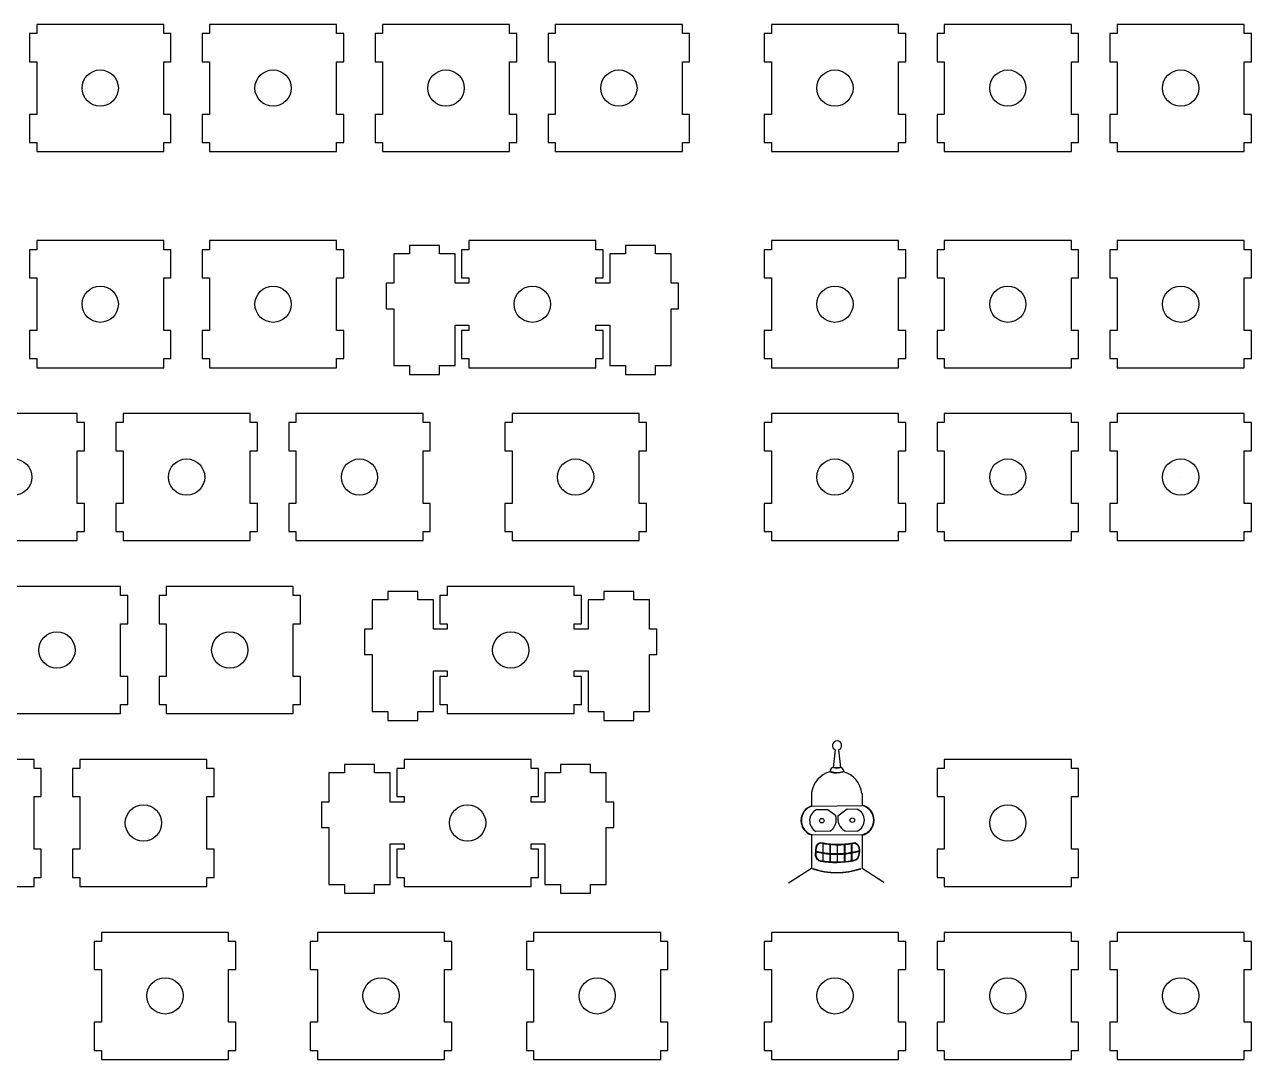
# Model space of a CAD drawing. Header units: millimetres. Extents: x 8 to 352, y 8 to 122.
# Drawn here: x 216.8 to 352, y 8.4 to 122.4 of the extents above; entities that cross this region are included whole.
import ezdxf

# ---------------------------------------------------------------- set-up
doc = ezdxf.new("R2010")
doc.units = ezdxf.units.MM

msp = doc.modelspace()

# ---------------------------------------------------------------- linework, layer by layer
at = {"color": 0}
for p, q in [((218.11, 122.43), (218.11, 121.43)), ((232.11, 122.43), (218.11, 122.43)), ((232.11, 121.43), (232.11, 122.43)), ((237.16, 122.43), (237.16, 121.43)), ((251.16, 122.43), (237.16, 122.43)), ((251.16, 121.43), (251.16, 122.43)), ((256.21, 122.43), (256.21, 121.43)), ((270.21, 122.43), (256.21, 122.43)), ((270.21, 121.43), (270.21, 122.43)), ((275.26, 122.43), (275.26, 121.43)), ((289.26, 122.43), (275.26, 122.43)), ((289.26, 121.43), (289.26, 122.43)), ((299.07, 122.43), (299.07, 121.43)), ((313.07, 122.43), (299.07, 122.43)), ((313.07, 121.43), (313.07, 122.43)), ((318.12, 122.43), (318.12, 121.43)), ((332.12, 122.43), (318.12, 122.43)), ((332.12, 121.43), (332.12, 122.43)), ((337.17, 122.43), (337.17, 121.43)), ((351.17, 122.43), (337.17, 122.43)), ((351.17, 121.43), (351.17, 122.43)), ((218.11, 121.43), (217.31, 121.43)), ((217.31, 121.43), (217.31, 118.33)), ((232.91, 121.43), (232.11, 121.43)), ((232.91, 118.33), (232.91, 121.43)), ((237.16, 121.43), (236.36, 121.43)), ((236.36, 121.43), (236.36, 118.33)), ((251.96, 121.43), (251.16, 121.43)), ((251.96, 118.33), (251.96, 121.43)), ((256.21, 121.43), (255.41, 121.43)), ((255.41, 121.43), (255.41, 118.33)), ((271.01, 121.43), (270.21, 121.43)), ((271.01, 118.33), (271.01, 121.43)), ((275.26, 121.43), (274.46, 121.43)), ((274.46, 121.43), (274.46, 118.33)), ((290.06, 121.43), (289.26, 121.43)), ((290.06, 118.33), (290.06, 121.43)), ((299.07, 121.43), (298.27, 121.43)), ((298.27, 121.43), (298.27, 118.33)), ((313.87, 121.43), (313.07, 121.43)), ((313.87, 118.33), (313.87, 121.43)), ((318.12, 121.43), (317.32, 121.43)), ((317.32, 121.43), (317.32, 118.33)), ((332.92, 121.43), (332.12, 121.43)), ((332.92, 118.33), (332.92, 121.43)), ((337.17, 121.43), (336.37, 121.43)), ((336.37, 121.43), (336.37, 118.33)), ((351.97, 121.43), (351.17, 121.43)), ((351.97, 118.33), (351.97, 121.43)), ((217.31, 118.33), (218.11, 118.33)), ((218.11, 118.33), (218.11, 112.53)), ((232.11, 112.53), (232.11, 118.33)), ((232.11, 118.33), (232.91, 118.33)), ((236.36, 118.33), (237.16, 118.33)), ((237.16, 118.33), (237.16, 112.53)), ((251.16, 112.53), (251.16, 118.33)), ((251.16, 118.33), (251.96, 118.33)), ((255.41, 118.33), (256.21, 118.33)), ((256.21, 118.33), (256.21, 112.53)), ((270.21, 112.53), (270.21, 118.33)), ((270.21, 118.33), (271.01, 118.33)), ((274.46, 118.33), (275.26, 118.33)), ((275.26, 118.33), (275.26, 112.53)), ((289.26, 112.53), (289.26, 118.33)), ((289.26, 118.33), (290.06, 118.33)), ((298.27, 118.33), (299.07, 118.33)), ((299.07, 118.33), (299.07, 112.53)), ((313.07, 112.53), (313.07, 118.33)), ((313.07, 118.33), (313.87, 118.33)), ((317.32, 118.33), (318.12, 118.33)), ((318.12, 118.33), (318.12, 112.53)), ((332.12, 112.53), (332.12, 118.33)), ((332.12, 118.33), (332.92, 118.33)), ((336.37, 118.33), (337.17, 118.33)), ((337.17, 118.33), (337.17, 112.53)), ((351.17, 112.53), (351.17, 118.33)), ((351.17, 118.33), (351.97, 118.33)), ((218.11, 112.53), (217.31, 112.53)), ((217.31, 112.53), (217.31, 109.43)), ((232.91, 112.53), (232.11, 112.53)), ((232.91, 109.43), (232.91, 112.53)), ((237.16, 112.53), (236.36, 112.53)), ((236.36, 112.53), (236.36, 109.43)), ((251.96, 112.53), (251.16, 112.53)), ((251.96, 109.43), (251.96, 112.53)), ((256.21, 112.53), (255.41, 112.53)), ((255.41, 112.53), (255.41, 109.43)), ((271.01, 112.53), (270.21, 112.53)), ((271.01, 109.43), (271.01, 112.53)), ((275.26, 112.53), (274.46, 112.53)), ((274.46, 112.53), (274.46, 109.43)), ((290.06, 112.53), (289.26, 112.53)), ((290.06, 109.43), (290.06, 112.53)), ((299.07, 112.53), (298.27, 112.53)), ((298.27, 112.53), (298.27, 109.43)), ((313.87, 112.53), (313.07, 112.53)), ((313.87, 109.43), (313.87, 112.53)), ((318.12, 112.53), (317.32, 112.53)), ((317.32, 112.53), (317.32, 109.43)), ((332.92, 112.53), (332.12, 112.53)), ((332.92, 109.43), (332.92, 112.53)), ((337.17, 112.53), (336.37, 112.53)), ((336.37, 112.53), (336.37, 109.43)), ((351.97, 112.53), (351.17, 112.53)), ((351.97, 109.43), (351.97, 112.53)), ((217.31, 109.43), (218.11, 109.43)), ((218.11, 109.43), (218.11, 108.43)), ((218.11, 108.43), (232.11, 108.43)), ((232.11, 108.43), (232.11, 109.43)), ((232.11, 109.43), (232.91, 109.43)), ((236.36, 109.43), (237.16, 109.43)), ((237.16, 109.43), (237.16, 108.43)), ((237.16, 108.43), (251.16, 108.43)), ((251.16, 108.43), (251.16, 109.43)), ((251.16, 109.43), (251.96, 109.43)), ((255.41, 109.43), (256.21, 109.43)), ((256.21, 109.43), (256.21, 108.43)), ((256.21, 108.43), (270.21, 108.43)), ((270.21, 108.43), (270.21, 109.43)), ((270.21, 109.43), (271.01, 109.43)), ((274.46, 109.43), (275.26, 109.43)), ((275.26, 109.43), (275.26, 108.43)), ((275.26, 108.43), (289.26, 108.43)), ((289.26, 108.43), (289.26, 109.43)), ((289.26, 109.43), (290.06, 109.43)), ((298.27, 109.43), (299.07, 109.43)), ((299.07, 109.43), (299.07, 108.43)), ((299.07, 108.43), (313.07, 108.43)), ((313.07, 108.43), (313.07, 109.43)), ((313.07, 109.43), (313.87, 109.43)), ((317.32, 109.43), (318.12, 109.43)), ((318.12, 109.43), (318.12, 108.43)), ((318.12, 108.43), (332.12, 108.43)), ((332.12, 108.43), (332.12, 109.43)), ((332.12, 109.43), (332.92, 109.43)), ((336.37, 109.43), (337.17, 109.43)), ((337.17, 109.43), (337.17, 108.43)), ((337.17, 108.43), (351.17, 108.43)), ((351.17, 108.43), (351.17, 109.43)), ((351.17, 109.43), (351.97, 109.43)), ((218.11, 97.62), (217.31, 97.62)), ((217.31, 97.62), (217.31, 94.52)), ((218.11, 98.62), (218.11, 97.62)), ((232.11, 98.62), (218.11, 98.62)), ((232.11, 97.62), (232.11, 98.62)), ((232.91, 97.62), (232.11, 97.62)), ((232.91, 94.52), (232.91, 97.62)), ((237.16, 97.62), (236.36, 97.62)), ((236.36, 97.62), (236.36, 94.52)), ((237.16, 98.62), (237.16, 97.62)), ((251.16, 98.62), (237.16, 98.62)), ((251.16, 97.62), (251.16, 98.62)), ((251.96, 97.62), (251.16, 97.62)), ((251.96, 94.52), (251.96, 97.62)), ((262.48, 98.07), (259.18, 98.07)), ((259.18, 98.07), (259.18, 97.15)), ((262.48, 97.15), (262.48, 98.07)), ((265.73, 97.62), (264.93, 97.62)), ((264.93, 97.62), (264.93, 94.52)), ((265.73, 98.62), (265.73, 97.62)), ((279.73, 98.62), (265.73, 98.62)), ((279.73, 97.62), (279.73, 98.62)), ((280.53, 97.62), (279.73, 97.62)), ((280.53, 94.52), (280.53, 97.62)), ((286.28, 98.07), (282.98, 98.07)), ((282.98, 98.07), (282.98, 97.15)), ((286.28, 97.15), (286.28, 98.07)), ((299.07, 97.62), (298.27, 97.62)), ((298.27, 97.62), (298.27, 94.52)), ((299.07, 98.62), (299.07, 97.62)), ((313.07, 98.62), (299.07, 98.62)), ((313.07, 97.62), (313.07, 98.62)), ((313.87, 97.62), (313.07, 97.62)), ((313.87, 94.52), (313.87, 97.62)), ((318.12, 97.62), (317.32, 97.62)), ((317.32, 97.62), (317.32, 94.52)), ((318.12, 98.62), (318.12, 97.62)), ((332.12, 98.62), (318.12, 98.62)), ((332.12, 97.62), (332.12, 98.62)), ((332.92, 97.62), (332.12, 97.62)), ((332.92, 94.52), (332.92, 97.62)), ((337.17, 97.62), (336.37, 97.62)), ((336.37, 97.62), (336.37, 94.52)), ((337.17, 98.62), (337.17, 97.62)), ((351.17, 98.62), (337.17, 98.62)), ((351.17, 97.62), (351.17, 98.62)), ((351.97, 97.62), (351.17, 97.62)), ((351.97, 94.52), (351.97, 97.62)), ((259.18, 97.15), (257.46, 97.15)), ((257.46, 97.15), (257.46, 93.92)), ((264.21, 97.15), (262.48, 97.15)), ((264.21, 93.92), (264.21, 97.15)), ((282.98, 97.15), (281.26, 97.15)), ((281.26, 97.15), (281.26, 93.92)), ((288.01, 97.15), (286.28, 97.15)), ((288.01, 93.92), (288.01, 97.15)), ((217.31, 94.52), (218.11, 94.52)), ((218.11, 94.52), (218.11, 88.72)), ((232.11, 88.72), (232.11, 94.52)), ((232.11, 94.52), (232.91, 94.52)), ((236.36, 94.52), (237.16, 94.52)), ((237.16, 94.52), (237.16, 88.72)), ((251.16, 88.72), (251.16, 94.52)), ((251.16, 94.52), (251.96, 94.52)), ((257.46, 93.92), (256.63, 93.92)), ((256.63, 93.92), (256.63, 91.12)), ((265.73, 93.92), (264.21, 93.92)), ((264.93, 94.52), (265.73, 94.52)), ((265.73, 94.52), (265.73, 93.92)), ((279.73, 93.92), (279.73, 94.52)), ((279.73, 94.52), (280.53, 94.52)), ((281.26, 93.92), (279.73, 93.92)), ((288.83, 93.92), (288.01, 93.92)), ((288.83, 91.12), (288.83, 93.92)), ((298.27, 94.52), (299.07, 94.52)), ((299.07, 94.52), (299.07, 88.72)), ((313.07, 88.72), (313.07, 94.52)), ((313.07, 94.52), (313.87, 94.52)), ((317.32, 94.52), (318.12, 94.52)), ((318.12, 94.52), (318.12, 88.72)), ((332.12, 88.72), (332.12, 94.52)), ((332.12, 94.52), (332.92, 94.52)), ((336.37, 94.52), (337.17, 94.52)), ((337.17, 94.52), (337.17, 88.72)), ((351.17, 88.72), (351.17, 94.52)), ((351.17, 94.52), (351.97, 94.52)), ((256.63, 91.12), (257.46, 91.12)), ((257.46, 91.12), (257.46, 84.85)), ((288.01, 84.85), (288.01, 91.12)), ((288.01, 91.12), (288.83, 91.12)), ((264.21, 84.85), (264.21, 89.32)), ((264.21, 89.32), (265.73, 89.32)), ((265.73, 89.32), (265.73, 88.72)), ((279.73, 88.72), (279.73, 89.32)), ((279.73, 89.32), (281.26, 89.32)), ((281.26, 89.32), (281.26, 84.85)), ((218.11, 88.72), (217.31, 88.72)), ((217.31, 88.72), (217.31, 85.62)), ((232.91, 88.72), (232.11, 88.72)), ((232.91, 85.62), (232.91, 88.72)), ((237.16, 88.72), (236.36, 88.72)), ((236.36, 88.72), (236.36, 85.62)), ((251.96, 88.72), (251.16, 88.72)), ((251.96, 85.62), (251.96, 88.72)), ((265.73, 88.72), (264.93, 88.72)), ((264.93, 88.72), (264.93, 85.62)), ((280.53, 88.72), (279.73, 88.72)), ((280.53, 85.62), (280.53, 88.72)), ((299.07, 88.72), (298.27, 88.72)), ((298.27, 88.72), (298.27, 85.62)), ((313.87, 88.72), (313.07, 88.72)), ((313.87, 85.62), (313.87, 88.72)), ((318.12, 88.72), (317.32, 88.72)), ((317.32, 88.72), (317.32, 85.62)), ((332.92, 88.72), (332.12, 88.72)), ((332.92, 85.62), (332.92, 88.72)), ((337.17, 88.72), (336.37, 88.72)), ((336.37, 88.72), (336.37, 85.62)), ((351.97, 88.72), (351.17, 88.72)), ((351.97, 85.62), (351.97, 88.72)), ((217.31, 85.62), (218.11, 85.62)), ((218.11, 85.62), (218.11, 84.62)), ((232.11, 84.62), (232.11, 85.62)), ((232.11, 85.62), (232.91, 85.62)), ((236.36, 85.62), (237.16, 85.62)), ((237.16, 85.62), (237.16, 84.62)), ((251.16, 84.62), (251.16, 85.62)), ((251.16, 85.62), (251.96, 85.62)), ((264.93, 85.62), (265.73, 85.62)), ((265.73, 85.62), (265.73, 84.62)), ((279.73, 84.62), (279.73, 85.62)), ((279.73, 85.62), (280.53, 85.62)), ((298.27, 85.62), (299.07, 85.62)), ((299.07, 85.62), (299.07, 84.62)), ((313.07, 84.62), (313.07, 85.62)), ((313.07, 85.62), (313.87, 85.62)), ((317.32, 85.62), (318.12, 85.62)), ((318.12, 85.62), (318.12, 84.62)), ((332.12, 84.62), (332.12, 85.62)), ((332.12, 85.62), (332.92, 85.62)), ((336.37, 85.62), (337.17, 85.62)), ((337.17, 85.62), (337.17, 84.62)), ((351.17, 84.62), (351.17, 85.62)), ((351.17, 85.62), (351.97, 85.62)), ((218.11, 84.62), (232.11, 84.62)), ((237.16, 84.62), (251.16, 84.62)), ((257.46, 84.85), (259.18, 84.85)), ((259.18, 84.85), (259.18, 83.87)), ((259.18, 83.87), (262.48, 83.87)), ((262.48, 83.87), (262.48, 84.85)), ((262.48, 84.85), (264.21, 84.85)), ((265.73, 84.62), (279.73, 84.62)), ((281.26, 84.85), (282.98, 84.85)), ((282.98, 84.85), (282.98, 83.87)), ((282.98, 83.87), (286.28, 83.87)), ((286.28, 83.87), (286.28, 84.85)), ((286.28, 84.85), (288.01, 84.85)), ((299.07, 84.62), (313.07, 84.62)), ((318.12, 84.62), (332.12, 84.62)), ((337.17, 84.62), (351.17, 84.62)), ((222.58, 79.57), (208.58, 79.57)), ((222.58, 78.57), (222.58, 79.57)), ((223.38, 78.57), (222.58, 78.57)), ((223.38, 75.47), (223.38, 78.57)), ((227.63, 78.57), (226.83, 78.57)), ((226.83, 78.57), (226.83, 75.47)), ((227.63, 79.57), (227.63, 78.57)), ((241.63, 79.57), (227.63, 79.57)), ((241.63, 78.57), (241.63, 79.57)), ((242.43, 78.57), (241.63, 78.57)), ((242.43, 75.47), (242.43, 78.57)), ((246.68, 78.57), (245.88, 78.57)), ((245.88, 78.57), (245.88, 75.47)), ((246.68, 79.57), (246.68, 78.57)), ((260.68, 79.57), (246.68, 79.57)), ((260.68, 78.57), (260.68, 79.57)), ((261.48, 78.57), (260.68, 78.57)), ((261.48, 75.47), (261.48, 78.57)), ((270.49, 78.57), (269.69, 78.57)), ((269.69, 78.57), (269.69, 75.47)), ((270.49, 79.57), (270.49, 78.57)), ((284.49, 79.57), (270.49, 79.57)), ((284.49, 78.57), (284.49, 79.57)), ((285.29, 78.57), (284.49, 78.57)), ((285.29, 75.47), (285.29, 78.57)), ((299.07, 78.57), (298.27, 78.57)), ((298.27, 78.57), (298.27, 75.47)), ((299.07, 79.57), (299.07, 78.57)), ((313.07, 79.57), (299.07, 79.57)), ((313.07, 78.57), (313.07, 79.57)), ((313.87, 78.57), (313.07, 78.57)), ((313.87, 75.47), (313.87, 78.57)), ((318.12, 78.57), (317.32, 78.57)), ((317.32, 78.57), (317.32, 75.47)), ((318.12, 79.57), (318.12, 78.57)), ((332.12, 79.57), (318.12, 79.57)), ((332.12, 78.57), (332.12, 79.57)), ((332.92, 78.57), (332.12, 78.57)), ((332.92, 75.47), (332.92, 78.57)), ((337.17, 78.57), (336.37, 78.57)), ((336.37, 78.57), (336.37, 75.47)), ((337.17, 79.57), (337.17, 78.57)), ((351.17, 79.57), (337.17, 79.57)), ((351.17, 78.57), (351.17, 79.57)), ((351.97, 78.57), (351.17, 78.57)), ((351.97, 75.47), (351.97, 78.57)), ((222.58, 69.67), (222.58, 75.47)), ((222.58, 75.47), (223.38, 75.47)), ((226.83, 75.47), (227.63, 75.47)), ((227.63, 75.47), (227.63, 69.67)), ((241.63, 69.67), (241.63, 75.47)), ((241.63, 75.47), (242.43, 75.47)), ((245.88, 75.47), (246.68, 75.47)), ((246.68, 75.47), (246.68, 69.67)), ((260.68, 69.67), (260.68, 75.47)), ((260.68, 75.47), (261.48, 75.47)), ((269.69, 75.47), (270.49, 75.47)), ((270.49, 75.47), (270.49, 69.67)), ((284.49, 69.67), (284.49, 75.47)), ((284.49, 75.47), (285.29, 75.47)), ((298.27, 75.47), (299.07, 75.47)), ((299.07, 75.47), (299.07, 69.67)), ((313.07, 69.67), (313.07, 75.47)), ((313.07, 75.47), (313.87, 75.47)), ((317.32, 75.47), (318.12, 75.47)), ((318.12, 75.47), (318.12, 69.67)), ((332.12, 69.67), (332.12, 75.47)), ((332.12, 75.47), (332.92, 75.47)), ((336.37, 75.47), (337.17, 75.47)), ((337.17, 75.47), (337.17, 69.67)), ((351.17, 69.67), (351.17, 75.47)), ((351.17, 75.47), (351.97, 75.47)), ((223.38, 69.67), (222.58, 69.67)), ((223.38, 66.57), (223.38, 69.67)), ((227.63, 69.67), (226.83, 69.67)), ((226.83, 69.67), (226.83, 66.57)), ((242.43, 69.67), (241.63, 69.67)), ((242.43, 66.57), (242.43, 69.67)), ((246.68, 69.67), (245.88, 69.67)), ((245.88, 69.67), (245.88, 66.57)), ((261.48, 69.67), (260.68, 69.67)), ((261.48, 66.57), (261.48, 69.67)), ((270.49, 69.67), (269.69, 69.67)), ((269.69, 69.67), (269.69, 66.57)), ((285.29, 69.67), (284.49, 69.67)), ((285.29, 66.57), (285.29, 69.67)), ((299.07, 69.67), (298.27, 69.67)), ((298.27, 69.67), (298.27, 66.57)), ((313.87, 69.67), (313.07, 69.67)), ((313.87, 66.57), (313.87, 69.67)), ((318.12, 69.67), (317.32, 69.67)), ((317.32, 69.67), (317.32, 66.57)), ((332.92, 69.67), (332.12, 69.67)), ((332.92, 66.57), (332.92, 69.67)), ((337.17, 69.67), (336.37, 69.67)), ((336.37, 69.67), (336.37, 66.57)), ((351.97, 69.67), (351.17, 69.67)), ((351.97, 66.57), (351.97, 69.67)), ((222.58, 65.57), (222.58, 66.57)), ((222.58, 66.57), (223.38, 66.57)), ((226.83, 66.57), (227.63, 66.57)), ((227.63, 66.57), (227.63, 65.57)), ((241.63, 65.57), (241.63, 66.57)), ((241.63, 66.57), (242.43, 66.57)), ((245.88, 66.57), (246.68, 66.57)), ((246.68, 66.57), (246.68, 65.57)), ((260.68, 65.57), (260.68, 66.57)), ((260.68, 66.57), (261.48, 66.57)), ((269.69, 66.57), (270.49, 66.57)), ((270.49, 66.57), (270.49, 65.57)), ((284.49, 65.57), (284.49, 66.57)), ((284.49, 66.57), (285.29, 66.57)), ((298.27, 66.57), (299.07, 66.57)), ((299.07, 66.57), (299.07, 65.57)), ((313.07, 65.57), (313.07, 66.57)), ((313.07, 66.57), (313.87, 66.57)), ((317.32, 66.57), (318.12, 66.57)), ((318.12, 66.57), (318.12, 65.57)), ((332.12, 65.57), (332.12, 66.57)), ((332.12, 66.57), (332.92, 66.57)), ((336.37, 66.57), (337.17, 66.57)), ((337.17, 66.57), (337.17, 65.57)), ((351.17, 65.57), (351.17, 66.57)), ((351.17, 66.57), (351.97, 66.57)), ((208.58, 65.57), (222.58, 65.57)), ((227.63, 65.57), (241.63, 65.57)), ((246.68, 65.57), (260.68, 65.57)), ((270.49, 65.57), (284.49, 65.57)), ((299.07, 65.57), (313.07, 65.57)), ((318.12, 65.57), (332.12, 65.57)), ((337.17, 65.57), (351.17, 65.57)), ((227.34, 60.52), (213.34, 60.52)), ((227.34, 59.52), (227.34, 60.52)), ((228.14, 59.52), (227.34, 59.52)), ((228.14, 56.42), (228.14, 59.52)), ((232.39, 59.52), (231.59, 59.52)), ((231.59, 59.52), (231.59, 56.42)), ((232.39, 60.52), (232.39, 59.52)), ((246.39, 60.52), (232.39, 60.52)), ((246.39, 59.52), (246.39, 60.52)), ((247.19, 59.52), (246.39, 59.52)), ((247.19, 56.42), (247.19, 59.52)), ((260.1, 59.97), (256.8, 59.97)), ((256.8, 59.97), (256.8, 59.05)), ((260.1, 59.05), (260.1, 59.97)), ((263.35, 59.52), (262.55, 59.52)), ((262.55, 59.52), (262.55, 56.42)), ((263.35, 60.52), (263.35, 59.52)), ((277.35, 60.52), (263.35, 60.52)), ((277.35, 59.52), (277.35, 60.52)), ((278.15, 59.52), (277.35, 59.52)), ((278.15, 56.42), (278.15, 59.52)), ((283.9, 59.97), (280.6, 59.97)), ((280.6, 59.97), (280.6, 59.05)), ((283.9, 59.05), (283.9, 59.97)), ((256.8, 59.05), (255.07, 59.05)), ((255.07, 59.05), (255.07, 55.82)), ((261.82, 59.05), (260.1, 59.05)), ((261.82, 55.82), (261.82, 59.05)), ((280.6, 59.05), (278.87, 59.05)), ((278.87, 59.05), (278.87, 55.82)), ((285.62, 59.05), (283.9, 59.05)), ((285.62, 55.82), (285.62, 59.05)), ((227.34, 50.62), (227.34, 56.42)), ((227.34, 56.42), (228.14, 56.42)), ((231.59, 56.42), (232.39, 56.42)), ((232.39, 56.42), (232.39, 50.62)), ((246.39, 50.62), (246.39, 56.42)), ((246.39, 56.42), (247.19, 56.42)), ((255.07, 55.82), (254.25, 55.82)), ((254.25, 55.82), (254.25, 53.02)), ((263.35, 55.82), (261.82, 55.82)), ((262.55, 56.42), (263.35, 56.42)), ((263.35, 56.42), (263.35, 55.82)), ((277.35, 55.82), (277.35, 56.42)), ((277.35, 56.42), (278.15, 56.42)), ((278.87, 55.82), (277.35, 55.82)), ((286.45, 55.82), (285.62, 55.82)), ((286.45, 53.02), (286.45, 55.82)), ((254.25, 53.02), (255.07, 53.02)), ((255.07, 53.02), (255.07, 46.75)), ((285.62, 46.75), (285.62, 53.02)), ((285.62, 53.02), (286.45, 53.02)), ((228.14, 50.62), (227.34, 50.62)), ((228.14, 47.52), (228.14, 50.62)), ((232.39, 50.62), (231.59, 50.62)), ((231.59, 50.62), (231.59, 47.52)), ((247.19, 50.62), (246.39, 50.62)), ((247.19, 47.52), (247.19, 50.62)), ((261.82, 46.75), (261.82, 51.22)), ((261.82, 51.22), (263.35, 51.22)), ((263.35, 50.62), (262.55, 50.62)), ((262.55, 50.62), (262.55, 47.52)), ((263.35, 51.22), (263.35, 50.62)), ((277.35, 50.62), (277.35, 51.22)), ((277.35, 51.22), (278.87, 51.22)), ((278.15, 50.62), (277.35, 50.62)), ((278.15, 47.52), (278.15, 50.62)), ((278.87, 51.22), (278.87, 46.75)), ((227.34, 46.52), (227.34, 47.52)), ((227.34, 47.52), (228.14, 47.52)), ((231.59, 47.52), (232.39, 47.52)), ((232.39, 47.52), (232.39, 46.52)), ((246.39, 46.52), (246.39, 47.52)), ((246.39, 47.52), (247.19, 47.52)), ((262.55, 47.52), (263.35, 47.52)), ((263.35, 47.52), (263.35, 46.52)), ((277.35, 46.52), (277.35, 47.52)), ((277.35, 47.52), (278.15, 47.52)), ((213.34, 46.52), (227.34, 46.52)), ((232.39, 46.52), (246.39, 46.52)), ((255.07, 46.75), (256.8, 46.75)), ((256.8, 46.75), (256.8, 45.77)), ((260.1, 45.77), (260.1, 46.75)), ((260.1, 46.75), (261.82, 46.75)), ((263.35, 46.52), (277.35, 46.52)), ((278.87, 46.75), (280.6, 46.75)), ((280.6, 46.75), (280.6, 45.77)), ((283.9, 45.77), (283.9, 46.75)), ((283.9, 46.75), (285.62, 46.75)), ((256.8, 45.77), (260.1, 45.77)), ((280.6, 45.77), (283.9, 45.77)), ((217.82, 41.47), (203.82, 41.47)), ((217.82, 40.47), (217.82, 41.47)), ((222.87, 41.47), (222.87, 40.47)), ((236.87, 41.47), (222.87, 41.47)), ((236.87, 40.47), (236.87, 41.47)), ((255.34, 40.92), (252.04, 40.92)), ((252.04, 40.92), (252.04, 40)), ((255.34, 40), (255.34, 40.92)), ((258.59, 41.47), (258.59, 40.47)), ((272.59, 41.47), (258.59, 41.47)), ((272.59, 40.47), (272.59, 41.47)), ((279.14, 40.92), (275.84, 40.92)), ((275.84, 40.92), (275.84, 40)), ((279.14, 40), (279.14, 40.92)), ((318.12, 41.47), (318.12, 40.47)), ((332.12, 41.47), (318.12, 41.47)), ((332.12, 40.47), (332.12, 41.47)), ((218.62, 40.47), (217.82, 40.47)), ((218.62, 37.37), (218.62, 40.47)), ((222.87, 40.47), (222.07, 40.47)), ((222.07, 40.47), (222.07, 37.37)), ((237.67, 40.47), (236.87, 40.47)), ((237.67, 37.37), (237.67, 40.47)), ((252.04, 40), (250.31, 40)), ((250.31, 40), (250.31, 36.77)), ((257.06, 40), (255.34, 40)), ((257.06, 36.77), (257.06, 40)), ((258.59, 40.47), (257.79, 40.47)), ((257.79, 40.47), (257.79, 37.37)), ((273.39, 40.47), (272.59, 40.47)), ((273.39, 37.37), (273.39, 40.47)), ((275.84, 40), (274.11, 40)), ((274.11, 40), (274.11, 36.77)), ((280.86, 40), (279.14, 40)), ((280.86, 36.77), (280.86, 40)), ((318.12, 40.47), (317.32, 40.47)), ((317.32, 40.47), (317.32, 37.37)), ((332.92, 40.47), (332.12, 40.47)), ((332.92, 37.37), (332.92, 40.47)), ((217.82, 31.57), (217.82, 37.37)), ((217.82, 37.37), (218.62, 37.37)), ((222.07, 37.37), (222.87, 37.37)), ((222.87, 37.37), (222.87, 31.57)), ((236.87, 31.57), (236.87, 37.37)), ((236.87, 37.37), (237.67, 37.37)), ((250.31, 36.77), (249.49, 36.77)), ((249.49, 36.77), (249.49, 33.97)), ((258.59, 36.77), (257.06, 36.77)), ((257.79, 37.37), (258.59, 37.37)), ((258.59, 37.37), (258.59, 36.77)), ((272.59, 36.77), (272.59, 37.37)), ((272.59, 37.37), (273.39, 37.37)), ((274.11, 36.77), (272.59, 36.77)), ((281.69, 36.77), (280.86, 36.77)), ((281.69, 33.97), (281.69, 36.77)), ((317.32, 37.37), (318.12, 37.37)), ((318.12, 37.37), (318.12, 31.57)), ((332.12, 31.57), (332.12, 37.37)), ((332.12, 37.37), (332.92, 37.37)), ((249.49, 33.97), (250.31, 33.97)), ((250.31, 33.97), (250.31, 27.7)), ((280.86, 27.7), (280.86, 33.97)), ((280.86, 33.97), (281.69, 33.97)), ((218.62, 31.57), (217.82, 31.57)), ((218.62, 28.47), (218.62, 31.57)), ((222.87, 31.57), (222.07, 31.57)), ((222.07, 31.57), (222.07, 28.47)), ((237.67, 31.57), (236.87, 31.57)), ((237.67, 28.47), (237.67, 31.57)), ((257.06, 27.7), (257.06, 32.17)), ((257.06, 32.17), (258.59, 32.17)), ((258.59, 31.57), (257.79, 31.57)), ((257.79, 31.57), (257.79, 28.47)), ((258.59, 32.17), (258.59, 31.57)), ((272.59, 31.57), (272.59, 32.17)), ((272.59, 32.17), (274.11, 32.17)), ((273.39, 31.57), (272.59, 31.57)), ((273.39, 28.47), (273.39, 31.57)), ((274.11, 32.17), (274.11, 27.7)), ((318.12, 31.57), (317.32, 31.57)), ((317.32, 31.57), (317.32, 28.47)), ((332.92, 31.57), (332.12, 31.57)), ((332.92, 28.47), (332.92, 31.57)), ((217.82, 27.47), (217.82, 28.47)), ((217.82, 28.47), (218.62, 28.47)), ((222.07, 28.47), (222.87, 28.47)), ((222.87, 28.47), (222.87, 27.47)), ((236.87, 27.47), (236.87, 28.47)), ((236.87, 28.47), (237.67, 28.47)), ((257.79, 28.47), (258.59, 28.47)), ((258.59, 28.47), (258.59, 27.47)), ((272.59, 27.47), (272.59, 28.47)), ((272.59, 28.47), (273.39, 28.47)), ((317.32, 28.47), (318.12, 28.47)), ((318.12, 28.47), (318.12, 27.47)), ((332.12, 27.47), (332.12, 28.47)), ((332.12, 28.47), (332.92, 28.47)), ((203.82, 27.47), (217.82, 27.47)), ((222.87, 27.47), (236.87, 27.47)), ((250.31, 27.7), (252.04, 27.7)), ((252.04, 27.7), (252.04, 26.72)), ((255.34, 26.72), (255.34, 27.7)), ((255.34, 27.7), (257.06, 27.7)), ((258.59, 27.47), (272.59, 27.47)), ((274.11, 27.7), (275.84, 27.7)), ((275.84, 27.7), (275.84, 26.72)), ((279.14, 26.72), (279.14, 27.7)), ((279.14, 27.7), (280.86, 27.7)), ((318.12, 27.47), (332.12, 27.47)), ((252.04, 26.72), (255.34, 26.72)), ((275.84, 26.72), (279.14, 26.72)), ((225.25, 22.42), (225.25, 21.42)), ((239.25, 22.42), (225.25, 22.42)), ((239.25, 21.42), (239.25, 22.42)), ((249.06, 22.42), (249.06, 21.42)), ((263.06, 22.42), (249.06, 22.42)), ((263.06, 21.42), (263.06, 22.42)), ((272.87, 22.42), (272.87, 21.42)), ((286.87, 22.42), (272.87, 22.42)), ((286.87, 21.42), (286.87, 22.42)), ((299.07, 22.42), (299.07, 21.42)), ((313.07, 22.42), (299.07, 22.42)), ((313.07, 21.42), (313.07, 22.42)), ((318.12, 22.42), (318.12, 21.42)), ((332.12, 22.42), (318.12, 22.42)), ((332.12, 21.42), (332.12, 22.42)), ((337.17, 22.42), (337.17, 21.42)), ((351.17, 22.42), (337.17, 22.42)), ((351.17, 21.42), (351.17, 22.42)), ((225.25, 21.42), (224.45, 21.42)), ((224.45, 21.42), (224.45, 18.32)), ((240.05, 21.42), (239.25, 21.42)), ((240.05, 18.32), (240.05, 21.42)), ((249.06, 21.42), (248.26, 21.42)), ((248.26, 21.42), (248.26, 18.32)), ((263.86, 21.42), (263.06, 21.42)), ((263.86, 18.32), (263.86, 21.42)), ((272.87, 21.42), (272.07, 21.42)), ((272.07, 21.42), (272.07, 18.32)), ((287.67, 21.42), (286.87, 21.42)), ((287.67, 18.32), (287.67, 21.42)), ((299.07, 21.42), (298.27, 21.42)), ((298.27, 21.42), (298.27, 18.32)), ((313.87, 21.42), (313.07, 21.42)), ((313.87, 18.32), (313.87, 21.42)), ((318.12, 21.42), (317.32, 21.42)), ((317.32, 21.42), (317.32, 18.32)), ((332.92, 21.42), (332.12, 21.42)), ((332.92, 18.32), (332.92, 21.42)), ((337.17, 21.42), (336.37, 21.42)), ((336.37, 21.42), (336.37, 18.32)), ((351.97, 21.42), (351.17, 21.42)), ((351.97, 18.32), (351.97, 21.42)), ((224.45, 18.32), (225.25, 18.32)), ((225.25, 18.32), (225.25, 12.52)), ((239.25, 12.52), (239.25, 18.32)), ((239.25, 18.32), (240.05, 18.32)), ((248.26, 18.32), (249.06, 18.32)), ((249.06, 18.32), (249.06, 12.52)), ((263.06, 12.52), (263.06, 18.32)), ((263.06, 18.32), (263.86, 18.32)), ((272.07, 18.32), (272.87, 18.32)), ((272.87, 18.32), (272.87, 12.52)), ((286.87, 12.52), (286.87, 18.32)), ((286.87, 18.32), (287.67, 18.32)), ((298.27, 18.32), (299.07, 18.32)), ((299.07, 18.32), (299.07, 12.52)), ((313.07, 12.52), (313.07, 18.32)), ((313.07, 18.32), (313.87, 18.32)), ((317.32, 18.32), (318.12, 18.32)), ((318.12, 18.32), (318.12, 12.52)), ((332.12, 12.52), (332.12, 18.32)), ((332.12, 18.32), (332.92, 18.32)), ((336.37, 18.32), (337.17, 18.32)), ((337.17, 18.32), (337.17, 12.52)), ((351.17, 12.52), (351.17, 18.32)), ((351.17, 18.32), (351.97, 18.32)), ((225.25, 12.52), (224.45, 12.52)), ((224.45, 12.52), (224.45, 9.42)), ((240.05, 12.52), (239.25, 12.52)), ((240.05, 9.42), (240.05, 12.52)), ((249.06, 12.52), (248.26, 12.52)), ((248.26, 12.52), (248.26, 9.42)), ((263.86, 12.52), (263.06, 12.52)), ((263.86, 9.42), (263.86, 12.52)), ((272.87, 12.52), (272.07, 12.52)), ((272.07, 12.52), (272.07, 9.42)), ((287.67, 12.52), (286.87, 12.52)), ((287.67, 9.42), (287.67, 12.52)), ((299.07, 12.52), (298.27, 12.52)), ((298.27, 12.52), (298.27, 9.42)), ((313.87, 12.52), (313.07, 12.52)), ((313.87, 9.42), (313.87, 12.52)), ((318.12, 12.52), (317.32, 12.52)), ((317.32, 12.52), (317.32, 9.42)), ((332.92, 12.52), (332.12, 12.52)), ((332.92, 9.42), (332.92, 12.52)), ((337.17, 12.52), (336.37, 12.52)), ((336.37, 12.52), (336.37, 9.42)), ((351.97, 12.52), (351.17, 12.52)), ((351.97, 9.42), (351.97, 12.52)), ((224.45, 9.42), (225.25, 9.42)), ((225.25, 9.42), (225.25, 8.42)), ((225.25, 8.42), (239.25, 8.42)), ((239.25, 8.42), (239.25, 9.42)), ((239.25, 9.42), (240.05, 9.42)), ((248.26, 9.42), (249.06, 9.42)), ((249.06, 9.42), (249.06, 8.42)), ((249.06, 8.42), (263.06, 8.42)), ((263.06, 8.42), (263.06, 9.42)), ((263.06, 9.42), (263.86, 9.42)), ((272.07, 9.42), (272.87, 9.42)), ((272.87, 9.42), (272.87, 8.42)), ((272.87, 8.42), (286.87, 8.42)), ((286.87, 8.42), (286.87, 9.42)), ((286.87, 9.42), (287.67, 9.42)), ((298.27, 9.42), (299.07, 9.42)), ((299.07, 9.42), (299.07, 8.42)), ((299.07, 8.42), (313.07, 8.42)), ((313.07, 8.42), (313.07, 9.42)), ((313.07, 9.42), (313.87, 9.42)), ((317.32, 9.42), (318.12, 9.42)), ((318.12, 9.42), (318.12, 8.42)), ((318.12, 8.42), (332.12, 8.42)), ((332.12, 8.42), (332.12, 9.42)), ((332.12, 9.42), (332.92, 9.42)), ((336.37, 9.42), (337.17, 9.42)), ((337.17, 9.42), (337.17, 8.42)), ((337.17, 8.42), (351.17, 8.42)), ((351.17, 8.42), (351.17, 9.42)), ((351.17, 9.42), (351.97, 9.42))]:
    msp.add_line(p, q, dxfattribs=at)
for p, q in [((344.17, 72.57), (344.17, 72.57)), ((306.11, 42.53), (305.87, 40.58)), ((306.47, 42.52), (306.68, 40.58)), ((305.91, 40.59), (305.91, 40.59)), ((306.63, 40.6), (306.63, 40.6)), ((305.54, 40.27), (305.54, 40.11)), ((305.61, 40.12), (305.61, 40.12)), ((306.96, 40.13), (306.96, 40.13)), ((307.02, 40.27), (307.02, 40.11)), ((303.49, 37.84), (303.49, 36.36)), ((309.06, 37.72), (309.06, 36.44)), ((303.51, 36.32), (309.05, 36.4)), ((304.1, 35.96), (305.27, 35.96)), ((305.27, 35.96), (306.14, 35.31)), ((306.4, 35.27), (307.42, 36.02)), ((307.42, 36.02), (308.54, 35.98)), ((303.49, 33.14), (303.49, 29.46)), ((303.5, 33.19), (309.06, 33.17)), ((305.52, 33.56), (303.98, 33.54)), ((307.14, 33.6), (308.54, 33.57)), ((309.07, 33.13), (309.07, 29.5)), ((304.75, 32.22), (304.75, 31.2)), ((304.75, 31.14), (304.75, 30.28)), ((304.77, 31.2), (304.77, 32.22)), ((304.77, 30.27), (304.77, 31.14)), ((304.77, 30.27), (304.77, 31.14)), ((305.53, 32.11), (305.53, 31.11)), ((305.55, 31.11), (305.55, 32.11)), ((306.31, 32.07), (306.31, 31.09)), ((306.34, 31.09), (306.34, 32.07)), ((307.12, 31.13), (307.12, 32.1)), ((307.15, 32.1), (307.15, 31.13)), ((307.9, 31.24), (307.9, 32.2)), ((307.9, 30.31), (307.9, 31.16)), ((307.92, 32.21), (307.92, 31.25)), ((307.92, 31.16), (307.92, 30.32)), ((305.53, 31.05), (305.53, 30.19)), ((305.55, 30.19), (305.55, 31.05)), ((306.31, 31.02), (306.31, 30.17)), ((306.34, 30.17), (306.34, 31.02)), ((307.12, 30.21), (307.12, 31.06)), ((307.15, 31.06), (307.15, 30.21)), ((303.49, 29.46), (300.94, 27.83)), ((303.61, 29.41), (303.63, 29.46)), ((308.93, 29.41), (308.92, 29.46)), ((309.07, 29.5), (311.46, 27.95))]:
    msp.add_line(p, q)
for points in [[(304.79, 32.26), (304.46, 32.28), (304.22, 32.19), (304.02, 31.98), (303.92, 31.54), (303.9, 30.88), (304.05, 30.57), (304.28, 30.33), (304.5, 30.27)], [(303.96, 31.3), (303.95, 30.89), (304.09, 30.6), (304.31, 30.38), (304.51, 30.31)], [(304.75, 32.22), (304.47, 32.23), (304.25, 32.15), (304.06, 31.96), (303.97, 31.53), (303.96, 31.36)], [(304.78, 32.22), (304.77, 32.22)], [(307.97, 32.26), (308.27, 32.3), (308.41, 32.23), (308.58, 32.1), (308.75, 31.79), (308.78, 31.35), (308.69, 30.87), (308.56, 30.48), (308.36, 30.36), (308.1, 30.3)], [(307.97, 32.22), (308.26, 32.25), (308.39, 32.19), (308.54, 32.07), (308.7, 31.78), (308.73, 31.43)], [(308.73, 31.34), (308.65, 30.88), (308.52, 30.51), (308.34, 30.41), (308.09, 30.35)]]:
    msp.add_lwpolyline(points)
for centre, radius in [((225.11, 115.43), 2), ((244.16, 115.43), 2), ((263.21, 115.43), 2), ((282.26, 115.43), 2), ((306.07, 115.43), 2), ((325.12, 115.43), 2), ((344.17, 115.43), 2), ((225.11, 91.62), 2), ((244.16, 91.62), 2), ((272.73, 91.62), 2), ((306.07, 91.62), 2), ((325.12, 91.62), 2), ((344.17, 91.62), 2), ((215.58, 72.57), 2), ((234.63, 72.57), 2), ((253.68, 72.57), 2), ((277.49, 72.57), 2), ((306.07, 72.57), 2), ((325.12, 72.57), 2), ((344.17, 72.57), 2), ((220.34, 53.52), 2), ((239.39, 53.52), 2), ((270.35, 53.52), 2), ((229.87, 34.47), 2), ((265.59, 34.47), 2), ((325.12, 34.47), 2), ((304.63, 34.72), 0.247), ((307.98, 34.78), 0.247), ((232.25, 15.42), 2), ((256.06, 15.42), 2), ((279.87, 15.42), 2), ((306.07, 15.42), 2), ((325.12, 15.42), 2), ((344.17, 15.42), 2)]:
    msp.add_circle(centre, radius)
for centre, radius, start, end in [((306.3, 43), 0.511, 290.3868, 248.2552), ((306.02, 40.1), 0.508, 106.489, 160.5339), ((305.94, 40.59), 0.0245, 73.3194, 162.1086), ((305.94, 40.59), 0.0245, 162.1086, 253.3194), ((306.27, 41.7), 1.18, 253.3194, 287.1649), ((306.27, 41.7), 1.13, 253.3194, 287.1649), ((306.61, 40.59), 0.0245, 18.3757, 107.1649), ((306.61, 40.59), 0.0245, 287.1649, 18.3757), ((306.54, 40.1), 0.508, 19.4661, 73.511), ((306.27, 37.4), 2.81, 105.0656, 170.9308), ((305.63, 40.11), 0.0245, 72.0897, 161.4031), ((305.63, 40.11), 0.0245, 161.4031, 252.0897), ((306.26, 42.05), 2.07, 252.0897, 289.1933), ((306.26, 42.05), 2.02, 252.0897, 289.1933), ((306.93, 40.12), 0.0245, 19.88, 109.1933), ((306.93, 40.12), 0.0245, 289.1933, 19.88), ((306.25, 37.39), 2.82, 6.7311, 74.2976), ((304.02, 34.75), 1.69, 107.9553, 251.8), ((304.02, 34.75), 1.65, 107.9553, 251.8), ((304.63, 34.72), 1.35, 113.4511, 241.0928), ((304.73, 34.83), 1.49, 302.0104, 18.8446), ((307.94, 34.96), 1.57, 168.3498, 239.606), ((307.98, 34.78), 1.33, 294.7568, 65.2432), ((308.69, 34.78), 1.65, 282.8213, 77.5865), ((308.69, 34.78), 1.7, 282.8213, 77.5865), ((306.2, 40.58), 9.49, 256.344, 261.1725), ((306.27, 40.57), 9.55, 256.0057, 260.8144), ((306.2, 40.58), 9.49, 261.3341, 265.9049), ((306.27, 40.57), 9.55, 260.9751, 265.5188), ((306.38, 40.83), 8.76, 259.5272, 264.4195), ((306.38, 40.83), 8.71, 259.5041, 280.4959), ((306.38, 40.83), 8.76, 264.5933, 269.5534), ((306.2, 40.58), 9.49, 266.065, 270.6419), ((306.38, 40.83), 8.76, 269.7264, 274.8573), ((306.2, 40.58), 9.49, 270.8016, 275.5438), ((306.38, 40.83), 8.76, 275.0308, 279.9918), ((306.2, 40.58), 9.49, 275.7043, 280.2913), ((306.27, 40.57), 9.55, 275.252, 279.8034), ((306.38, 40.83), 8.76, 280.1675, 280.4841), ((306.2, 40.58), 9.49, 280.4537, 285.4279), ((306.27, 40.57), 9.55, 279.9645, 284.9209), ((306.21, 40.25), 10.13, 260.2529, 280.74), ((306.21, 40.25), 10.08, 260.2717, 261.6343), ((306.21, 40.25), 10.08, 261.7863, 266.0868), ((306.27, 40.57), 9.55, 265.6779, 270.2254), ((306.21, 40.25), 10.08, 266.2375, 270.5464), ((306.27, 40.57), 9.55, 270.384, 275.0927), ((306.21, 40.25), 10.08, 270.6967, 275.1602), ((306.21, 40.25), 10.08, 275.3112, 279.6242), ((306.21, 40.25), 10.08, 279.7767, 280.7312), ((306.27, 37.5), 8.52, 251.7992, 288.2008), ((306.27, 37.5), 8.47, 251.7992, 288.2008)]:
    msp.add_arc(centre, radius, start, end)

doc.saveas('drawing.dxf')
